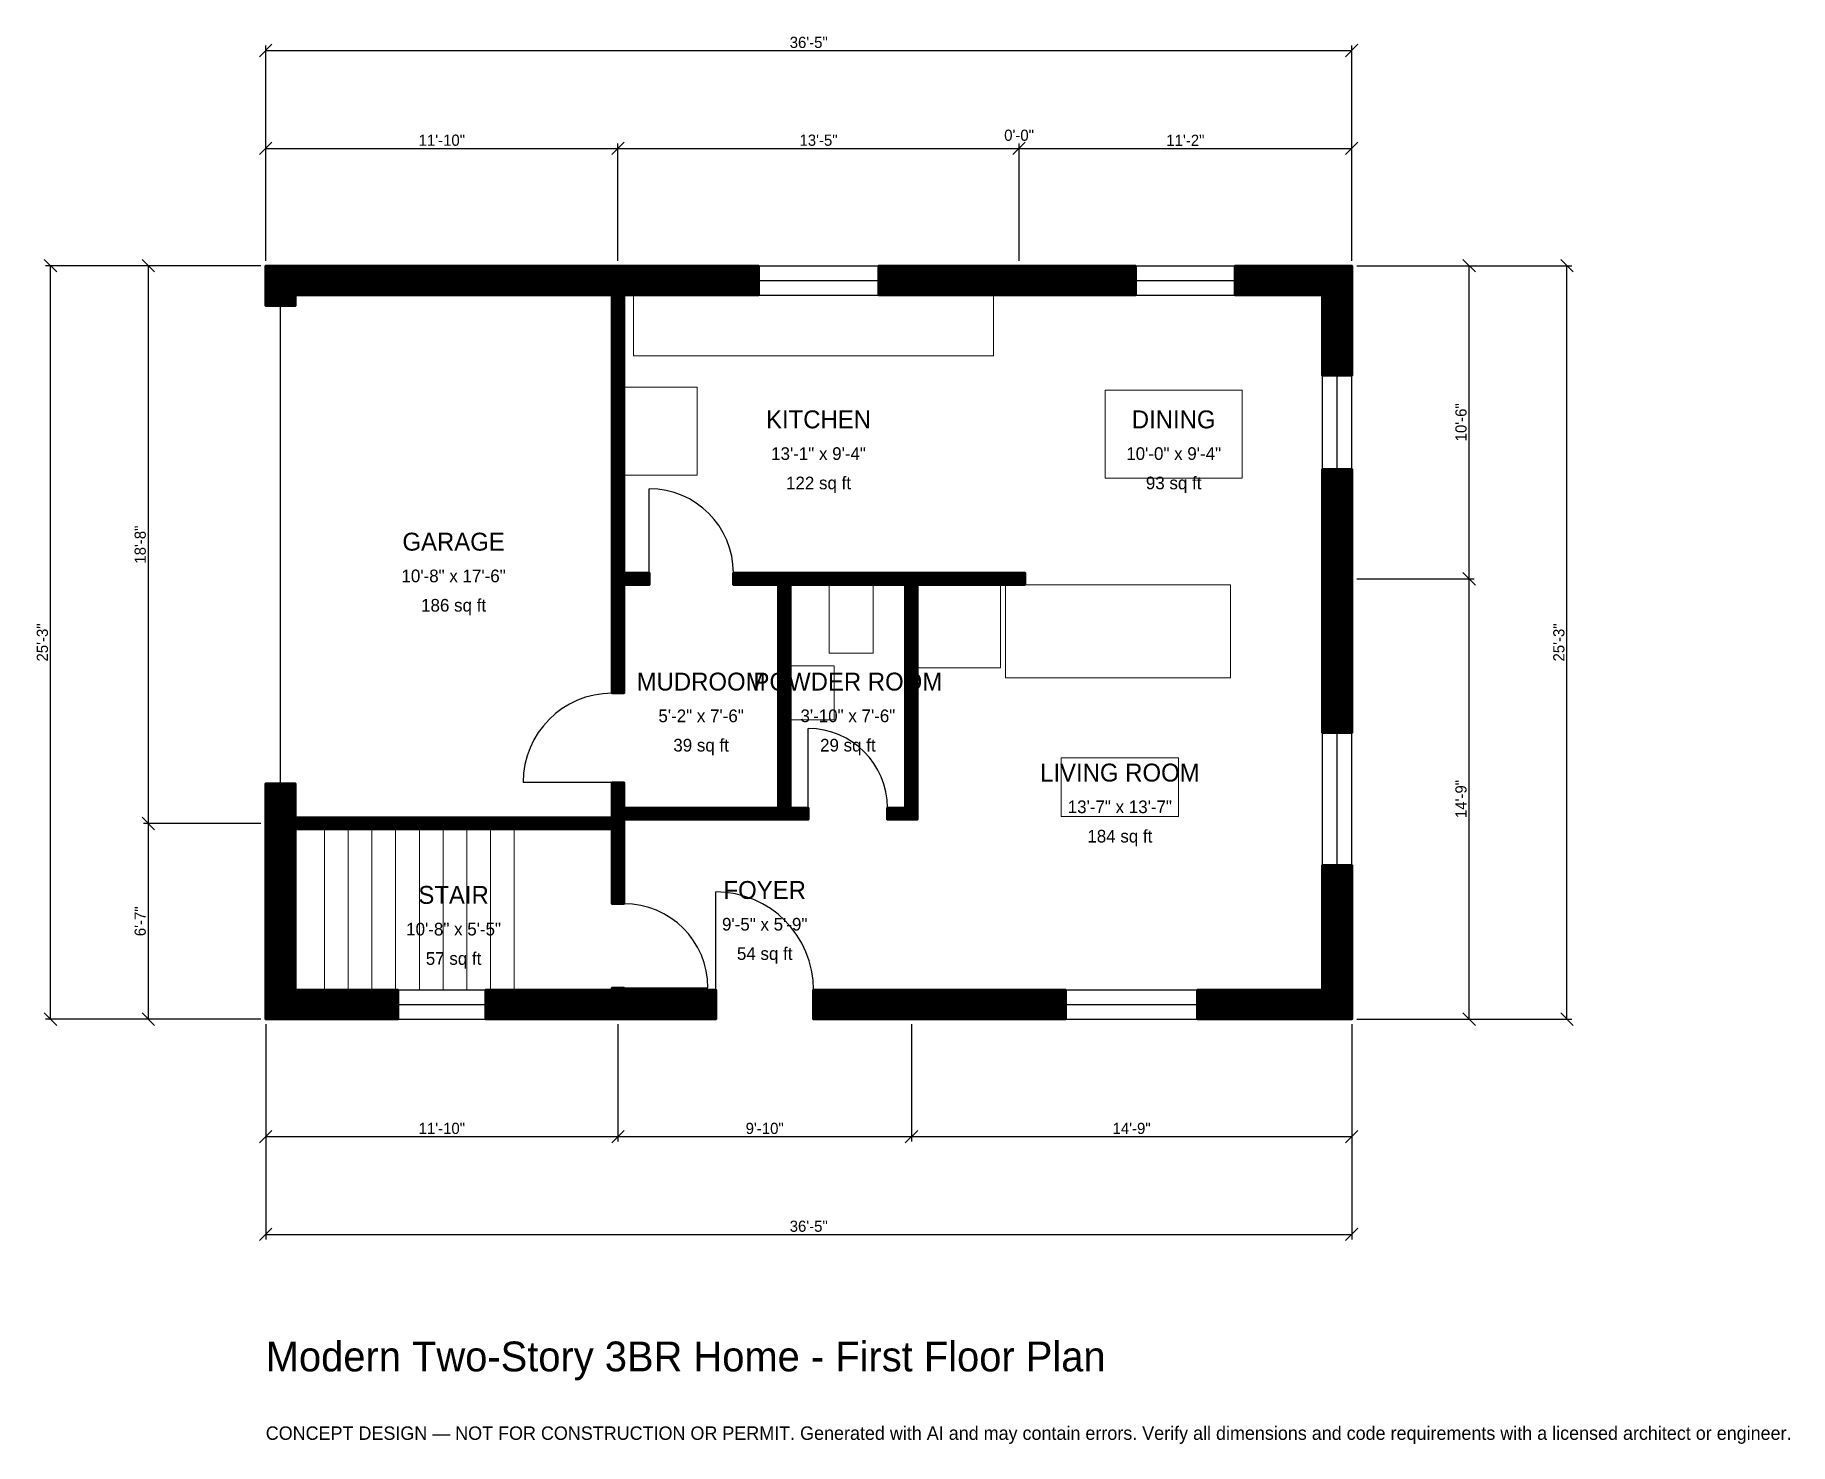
# Model space of a CAD drawing. Header units: inches. Extents: x -93 to 613, y -171 to 396.
import ezdxf
from ezdxf.enums import TextEntityAlignment as Align

# ---------------------------------------------------------------- set-up
doc = ezdxf.new("R2010")
doc.units = ezdxf.units.IN
doc.header["$MEASUREMENT"] = 0
doc.linetypes.add('DASHED', pattern=[0.6, 0.5, -0.1])
for name, color, linetype, lineweight in [('A-ANNO-DIMS', 1, 'Continuous', 13), ('A-ANNO-TEXT', 7, 'Continuous', 18), ('A-AREA-IDEN', 7, 'Continuous', 18), ('A-DOOR', 2, 'Continuous', 25), ('A-FLOR-FIXT', 9, 'Continuous', 13), ('A-FLOR-STRS', 3, 'Continuous', 18), ('A-FURN', 9, 'Continuous', 13), ('A-GLAZ', 4, 'Continuous', 25), ('A-WALL', 7, 'Continuous', 50), ('A-WALL-PATT', 8, 'Continuous', 13)]:
    doc.layers.add(name, color=color, linetype=linetype, lineweight=lineweight)
doc.dimstyles.new('PLAN', dxfattribs={"dimtxt": 4.5, "dimasz": 3, "dimexe": 2, "dimexo": 2, "dimgap": 1, "dimtad": 1, "dimdec": 0, "dimlunit": 4, "dimtsz": 2.5, "dimcen": 2.5, "dimclrd": 1, "dimclre": 1, "dimazin": 3, "dimtfac": 1, "dimtmove": 0, "dimatfit": 3})

msp = doc.modelspace()

# ---------------------------------------------------------------- hatches: boundary and pattern name
at = {"layer": 'A-WALL-PATT'}
h = msp.add_hatch(dxfattribs=at)
h.set_pattern_fill('ANSI31', color=8, scale=0.8)
h.paths.add_polyline_path([(135.8268, 0), (88.5827, 0), (88.5827, 11.811), (135.8268, 11.811), (139.3701, 11.811), (139.3701, 12.5984), (144.0945, 12.5984), (144.0945, 11.811), (147.6378, 11.811), (181.1024, 11.811), (181.1024, 0), (147.6378, 0), (144.0945, 0), (144.0945, 0), (139.3701, 0), (139.3701, 0), (135.8268, 0)])
h.paths.add_polyline_path([(11.811, 0), (11.811, 0), (0, 0), (0, 0), (0, 0), (0, 11.811), (0, 11.811), (0, 72.8346), (0, 76.378), (0, 76.378), (0, 81.1024), (0, 81.1024), (0, 84.6457), (0, 94.8819), (11.811, 94.8819), (11.811, 84.6457), (11.811, 81.1024), (139.3701, 81.1024), (139.3701, 85.0394), (139.3701, 95.2756), (144.0945, 95.2756), (144.0945, 85.0394), (206.2992, 85.0394), (206.2992, 174.8031), (188.189, 174.8031), (188.189, 179.5276), (206.2992, 179.5276), (211.0236, 179.5276), (257.4803, 179.5276), (262.2047, 179.5276), (305.5118, 179.5276), (305.5118, 174.8031), (262.2047, 174.8031), (262.2047, 85.0394), (262.2047, 80.315), (257.4803, 80.315), (250.1969, 80.315), (250.1969, 85.0394), (257.4803, 85.0394), (257.4803, 174.8031), (211.0236, 174.8031), (211.0236, 85.0394), (218.3071, 85.0394), (218.3071, 80.315), (211.0236, 80.315), (206.2992, 80.315), (144.0945, 80.315), (144.0945, 76.378), (144.0945, 46.4567), (139.3701, 46.4567), (139.3701, 76.378), (11.811, 76.378), (11.811, 72.8346), (11.811, 11.811), (53.1496, 11.811), (53.1496, 0), (11.811, 0)])
h.paths.add_polyline_path([(0, 291.3386), (0, 291.3386), (0, 303.1496), (0, 303.1496), (0, 303.1496), (11.811, 303.1496), (11.811, 303.1496), (135.8268, 303.1496), (139.3701, 303.1496), (139.3701, 303.1496), (144.0945, 303.1496), (144.0945, 303.1496), (147.6378, 303.1496), (198.2283, 303.1496), (198.2283, 291.3386), (147.6378, 291.3386), (144.0945, 291.3386), (144.0945, 179.5276), (154.3307, 179.5276), (154.3307, 174.8031), (144.0945, 174.8031), (144.0945, 131.1024), (139.3701, 131.1024), (139.3701, 174.8031), (139.3701, 179.5276), (139.3701, 291.3386), (135.8268, 291.3386), (11.811, 291.3386), (11.811, 287.0079), (0, 287.0079), (0, 291.3386)])
h.paths.add_polyline_path([(297.2441, 303.1496), (309.0551, 303.1496), (350, 303.1496), (350, 291.3386), (309.0551, 291.3386), (297.2441, 291.3386), (246.6535, 291.3386), (246.6535, 303.1496), (297.2441, 303.1496)])
h.paths.add_polyline_path([(425.1968, 303.1496), (425.1968, 303.1496), (437.0079, 303.1496), (437.0079, 303.1496), (437.0079, 303.1496), (437.0079, 291.3386), (437.0079, 291.3386), (437.0079, 259.0551), (425.1968, 259.0551), (425.1968, 291.3386), (390.1575, 291.3386), (390.1575, 303.1496), (425.1968, 303.1496)])
h.paths.add_polyline_path([(437.0079, 183.0709), (437.0079, 171.2598), (437.0079, 115.1575), (425.1968, 115.1575), (425.1968, 171.2598), (425.1968, 183.0709), (425.1968, 221.2598), (437.0079, 221.2598), (437.0079, 183.0709)])
h.paths.add_polyline_path([(437.0079, 11.811), (437.0079, 11.811), (437.0079, 0), (437.0079, 0), (437.0079, 0), (425.1968, 0), (425.1968, 0), (375, 0), (375, 11.811), (425.1968, 11.811), (425.1968, 62.0079), (437.0079, 62.0079), (437.0079, 11.811)])
h.paths.add_polyline_path([(265.748, 0), (253.937, 0), (220.4724, 0), (220.4724, 11.811), (253.937, 11.811), (265.748, 11.811), (321.8504, 11.811), (321.8504, 0), (265.748, 0)])

# ---------------------------------------------------------------- linework, layer by layer
at = {"layer": 'A-DOOR', "linetype": 'DASHED'}
msp.add_line((5.9055, 94.8819), (5.9055, 287.0079), dxfattribs=at)
at = {"layer": 'A-DOOR'}
for p, q in [((154.3307, 179.5276), (154.3307, 213.3858)), ((218.3071, 85.0394), (218.3071, 116.9291)), ((139.3701, 95.2756), (103.5433, 95.2756)), ((181.1024, 11.811), (181.1024, 51.1811)), ((144.0945, 12.5984), (177.9528, 12.5984))]:
    msp.add_line(p, q, dxfattribs=at)
for centre, radius, start, end in [((154.3307, 179.5276), 33.8583, 0, 90), ((139.3701, 95.2756), 35.8268, 90, 180), ((218.3071, 85.0394), 31.8898, 0, 90), ((181.1024, 11.811), 39.3701, 0, 90), ((144.0945, 12.5984), 33.8583, 0, 90)]:
    msp.add_arc(centre, radius, start, end, dxfattribs=at)
at = {"layer": 'A-FLOR-FIXT'}
for points in [[(148.0315, 266.9291), (292.9134, 266.9291), (292.9134, 291.3386), (148.0315, 291.3386)], [(226.7717, 147.2441), (244.4882, 147.2441), (244.4882, 174.8031), (226.7717, 174.8031)], [(211.0236, 120.4724), (228.7402, 120.4724), (228.7402, 142.126), (211.0236, 142.126)]]:
    msp.add_lwpolyline(points, close=True, dxfattribs=at)
at = {"layer": 'A-FLOR-STRS'}
for p, q in [((23.622, 11.811), (23.622, 76.378)), ((33.1693, 11.811), (33.1693, 76.378)), ((42.7165, 11.811), (42.7165, 76.378)), ((52.2638, 11.811), (52.2638, 76.378)), ((61.811, 11.811), (61.811, 76.378)), ((71.3583, 11.811), (71.3583, 76.378)), ((80.9055, 11.811), (80.9055, 76.378)), ((90.4528, 11.811), (90.4528, 76.378)), ((100, 11.811), (100, 76.378))]:
    msp.add_line(p, q, dxfattribs=at)
at = {"layer": 'A-FURN'}
for points in [[(144.0945, 218.8976), (173.622, 218.8976), (173.622, 254.3307), (144.0945, 254.3307)], [(337.7953, 217.7165), (392.9134, 217.7165), (392.9134, 253.1496), (337.7953, 253.1496)], [(262.2047, 141.3386), (295.6693, 141.3386), (295.6693, 174.8031), (262.2047, 174.8031)], [(297.6378, 137.4016), (388.189, 137.4016), (388.189, 174.8031), (297.6378, 174.8031)], [(320.0787, 81.4961), (367.3228, 81.4961), (367.3228, 105.1181), (320.0787, 105.1181)]]:
    msp.add_lwpolyline(points, close=True, dxfattribs=at)
at = {"layer": 'A-GLAZ'}
for p, q in [((198.2283, 303.1496), (246.6535, 303.1496)), ((198.2283, 297.2441), (246.6535, 297.2441)), ((350, 303.1496), (390.1575, 303.1496)), ((350, 297.2441), (390.1575, 297.2441)), ((198.2283, 291.3386), (246.6535, 291.3386)), ((350, 291.3386), (390.1575, 291.3386)), ((425.1968, 221.2598), (425.1968, 259.0551)), ((431.1024, 221.2598), (431.1024, 259.0551)), ((437.0079, 221.2598), (437.0079, 259.0551)), ((425.1968, 62.0079), (425.1968, 115.1575)), ((431.1024, 62.0079), (431.1024, 115.1575)), ((437.0079, 62.0079), (437.0079, 115.1575)), ((53.1496, 11.811), (88.5827, 11.811)), ((321.8504, 11.811), (375, 11.811)), ((53.1496, 5.9055), (88.5827, 5.9055)), ((53.1496, 0), (88.5827, 0)), ((321.8504, 5.9055), (375, 5.9055)), ((321.8504, 0), (375, 0))]:
    msp.add_line(p, q, dxfattribs=at)
at = {"layer": 'A-WALL'}
for points in [[(0, 291.3386), (0, 291.3386), (0, 303.1496), (0, 303.1496), (0, 303.1496), (11.811, 303.1496), (11.811, 303.1496), (135.8268, 303.1496), (139.3701, 303.1496), (139.3701, 303.1496), (144.0945, 303.1496), (144.0945, 303.1496), (147.6378, 303.1496), (198.2283, 303.1496), (198.2283, 291.3386), (147.6378, 291.3386), (144.0945, 291.3386), (144.0945, 179.5276), (154.3307, 179.5276), (154.3307, 174.8031), (144.0945, 174.8031), (144.0945, 131.1024), (139.3701, 131.1024), (139.3701, 174.8031), (139.3701, 179.5276), (139.3701, 291.3386), (135.8268, 291.3386), (11.811, 291.3386), (11.811, 287.0079), (0, 287.0079), (0, 291.3386)], [(297.2441, 303.1496), (309.0551, 303.1496), (350, 303.1496), (350, 291.3386), (309.0551, 291.3386), (297.2441, 291.3386), (246.6535, 291.3386), (246.6535, 303.1496), (297.2441, 303.1496)], [(425.1968, 303.1496), (425.1968, 303.1496), (437.0079, 303.1496), (437.0079, 303.1496), (437.0079, 303.1496), (437.0079, 291.3386), (437.0079, 291.3386), (437.0079, 259.0551), (425.1968, 259.0551), (425.1968, 291.3386), (390.1575, 291.3386), (390.1575, 303.1496), (425.1968, 303.1496)], [(437.0079, 183.0709), (437.0079, 171.2598), (437.0079, 115.1575), (425.1968, 115.1575), (425.1968, 171.2598), (425.1968, 183.0709), (425.1968, 221.2598), (437.0079, 221.2598), (437.0079, 183.0709)], [(11.811, 0), (11.811, 0), (0, 0), (0, 0), (0, 0), (0, 11.811), (0, 11.811), (0, 72.8346), (0, 76.378), (0, 76.378), (0, 81.1024), (0, 81.1024), (0, 84.6457), (0, 94.8819), (11.811, 94.8819), (11.811, 84.6457), (11.811, 81.1024), (139.3701, 81.1024), (139.3701, 85.0394), (139.3701, 95.2756), (144.0945, 95.2756), (144.0945, 85.0394), (206.2992, 85.0394), (206.2992, 174.8031), (188.189, 174.8031), (188.189, 179.5276), (206.2992, 179.5276), (211.0236, 179.5276), (257.4803, 179.5276), (262.2047, 179.5276), (305.5118, 179.5276), (305.5118, 174.8031), (262.2047, 174.8031), (262.2047, 85.0394), (262.2047, 80.315), (257.4803, 80.315), (250.1969, 80.315), (250.1969, 85.0394), (257.4803, 85.0394), (257.4803, 174.8031), (211.0236, 174.8031), (211.0236, 85.0394), (218.3071, 85.0394), (218.3071, 80.315), (211.0236, 80.315), (206.2992, 80.315), (144.0945, 80.315), (144.0945, 76.378), (144.0945, 46.4567), (139.3701, 46.4567), (139.3701, 76.378), (11.811, 76.378), (11.811, 72.8346), (11.811, 11.811), (53.1496, 11.811), (53.1496, 0), (11.811, 0)], [(437.0079, 11.811), (437.0079, 11.811), (437.0079, 0), (437.0079, 0), (437.0079, 0), (425.1968, 0), (425.1968, 0), (375, 0), (375, 11.811), (425.1968, 11.811), (425.1968, 62.0079), (437.0079, 62.0079), (437.0079, 11.811)], [(135.8268, 0), (88.5827, 0), (88.5827, 11.811), (135.8268, 11.811), (139.3701, 11.811), (139.3701, 12.5984), (144.0945, 12.5984), (144.0945, 11.811), (147.6378, 11.811), (181.1024, 11.811), (181.1024, 0), (147.6378, 0), (144.0945, 0), (144.0945, 0), (139.3701, 0), (139.3701, 0), (135.8268, 0)], [(265.748, 0), (253.937, 0), (220.4724, 0), (220.4724, 11.811), (253.937, 11.811), (265.748, 11.811), (321.8504, 11.811), (321.8504, 0), (265.748, 0)]]:
    msp.add_lwpolyline(points, close=True, dxfattribs=at)

# ---------------------------------------------------------------- texts
at = {"layer": 'A-ANNO-TEXT'}
for s, height, p in [('Modern Two-Story 3BR Home - First Floor Plan', 12, (0, -141.7323)), ('CONCEPT DESIGN — NOT FOR CONSTRUCTION OR PERMIT. Generated with AI and may contain errors. Verify all dimensions and code requirements with a licensed architect or engineer.', 5.4, (0, -169.2913))]:
    msp.add_text(s, height=height, dxfattribs=at).set_placement(p)
at = {"layer": 'A-AREA-IDEN'}
for s, height, p in [('KITCHEN', 7.2, (222.4409, 241.3386)), ('DINING', 7.2, (365.3543, 241.3386)), ('13\'-1" x 9\'-4"', 5.1, (222.4409, 227.5591)), ('10\'-0" x 9\'-4"', 5.1, (365.3543, 227.5591)), ('122 sq ft', 5.1, (222.4409, 215.748)), ('93 sq ft', 5.1, (365.3543, 215.748)), ('GARAGE', 7.2, (75.5906, 192.126)), ('10\'-8" x 17\'-6"', 5.1, (75.5906, 178.3465)), ('186 sq ft', 5.1, (75.5906, 166.5354)), ('MUDROOM', 7.2, (175.1969, 135.8268)), ('POWDER ROOM', 7.2, (234.252, 135.8268)), ('5\'-2" x 7\'-6"', 5.1, (175.1969, 122.0472)), ('3\'-10" x 7\'-6"', 5.1, (234.252, 122.0472)), ('39 sq ft', 5.1, (175.1969, 110.2362)), ('29 sq ft', 5.1, (234.252, 110.2362)), ('LIVING ROOM', 7.2, (343.7008, 99.2126)), ('13\'-7" x 13\'-7"', 5.1, (343.7008, 85.4331)), ('184 sq ft', 5.1, (343.7008, 73.622)), ('STAIR', 7.2, (75.5906, 50)), ('FOYER', 7.2, (200.7874, 51.9685)), ('10\'-8" x 5\'-5"', 5.1, (75.5906, 36.2205)), ('9\'-5" x 5\'-9"', 5.1, (200.7874, 38.189)), ('54 sq ft', 5.1, (200.7874, 26.378)), ('57 sq ft', 5.1, (75.5906, 24.4094))]:
    msp.add_text(s, height=height, dxfattribs=at).set_placement(p, align=Align.MIDDLE_CENTER)

# ---------------------------------------------------------------- dimensions: what is measured, and where the dimension line sits
at = {"layer": 'A-ANNO-DIMS'}
for base, p1, p2, text in [((0, 389.7638), (0, 303.1496), (437.0079, 303.1496), '36\'-5"'), ((0, 350.3937), (0, 303.1496), (141.7323, 303.1496), '11\'-10"'), ((141.7323, 350.3937), (141.7323, 303.1496), (303.1496, 303.1496), '13\'-5"'), ((303.1496, 350.3937), (303.1496, 303.1496), (303.1496, 303.1496), '0\'-0"'), ((303.1496, 350.3937), (303.1496, 303.1496), (437.0079, 303.1496), '11\'-2"'), ((0, -47.2441), (0, 0), (141.7323, 0), '11\'-10"'), ((0, -86.6142), (0, 0), (437.0079, 0), '36\'-5"'), ((141.7323, -47.2441), (141.7323, 0), (259.8425, 0), '9\'-10"'), ((259.8425, -47.2441), (259.8425, 0), (437.0079, 0), '14\'-9"')]:
    msp.add_linear_dim(base=base, p1=p1, p2=p2, text=text, dimstyle='PLAN', dxfattribs=at).render()
for base, p1, p2, text in [((-86.6142, 0), (0, 0), (0, 303.1496), '25\'-3"'), ((-47.2441, 78.7402), (0, 78.7402), (0, 303.1496), '18\'-8"'), ((484.252, 177.1654), (437.0079, 177.1654), (437.0079, 303.1496), '10\'-6"'), ((523.622, 0), (437.0079, 0), (437.0079, 303.1496), '25\'-3"'), ((484.252, 0), (437.0079, 0), (437.0079, 177.1654), '14\'-9"'), ((-47.2441, 0), (0, 0), (0, 78.7402), '6\'-7"')]:
    msp.add_linear_dim(base=base, p1=p1, p2=p2, angle=90, text=text, dimstyle='PLAN', dxfattribs=at).render()

doc.saveas('drawing.dxf')
